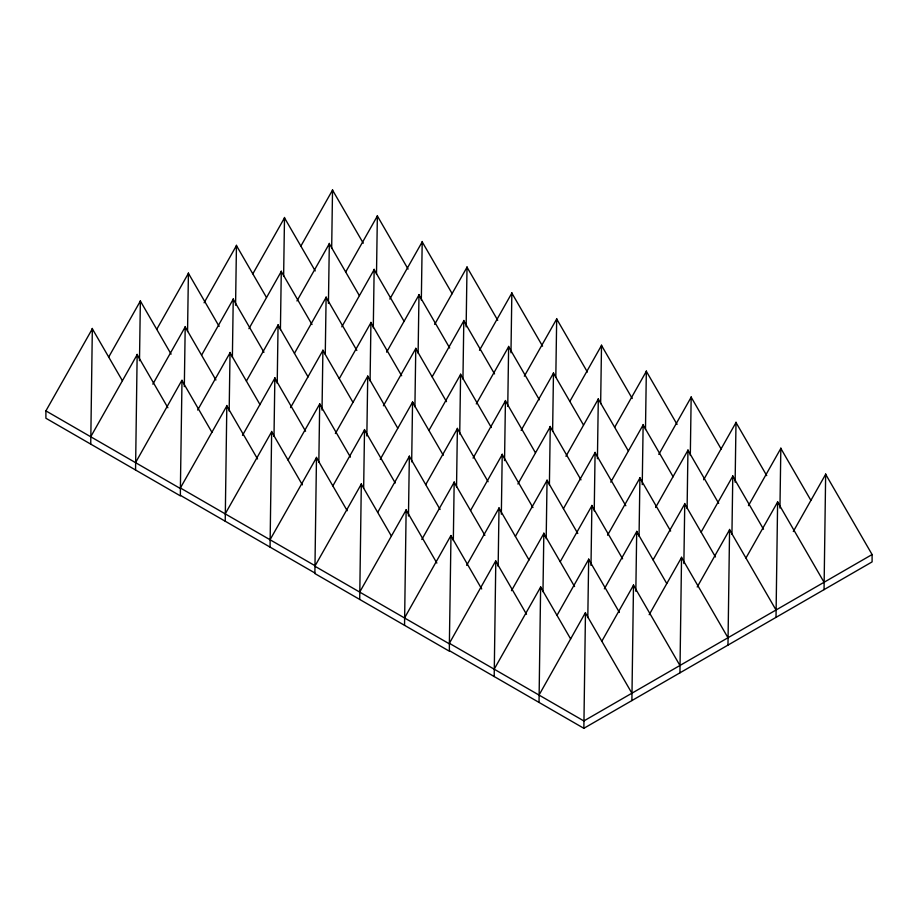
<?xml version="1.0" encoding="UTF-8"?>
<svg xmlns="http://www.w3.org/2000/svg" width="918" height="918" viewBox="0 0 918 918"><rect width="100%" height="100%" fill="white"/><g stroke="black" fill="none" stroke-linecap="round" stroke-linejoin="round"><path stroke-width="1.38" d="M90.733 444.117L92.339 328.369M135.554 470.005L137.161 354.256M139.49 360.717L140.374 300.634M184.323 386.604L185.207 326.521M187.547 331.559L188.419 272.898M225.22 521.217L226.826 405.469M229.167 411.069L230.039 352.397M232.38 357.446L233.241 298.786M235.57 305.246L236.454 245.163M270.053 547.105L271.659 431.357M274 436.406L274.861 377.734M277.213 383.334L278.074 324.662M280.415 329.711L281.287 271.051M283.628 276.089L284.5 217.428M495.8 560.795L449.372 643.311L449.372 651.206L314.874 573.555L316.481 457.233M318.833 462.282L319.694 403.622M322.023 410.082L322.906 349.999M325.27 354.176L326.119 296.927M328.437 303.399L329.321 243.316M331.673 248.353L332.534 189.693M359.707 599.443L361.313 483.694M363.654 488.169L364.526 429.498M366.844 435.97L367.739 375.887M370.08 380.924L370.941 322.264M373.293 327.852L374.154 269.192M376.495 274.241L377.367 215.581M404.54 625.319L406.146 509.57M408.464 516.042L409.359 455.959M411.677 461.846L412.561 401.763M414.913 406.812L415.774 348.151M418.115 353.189L418.987 294.529M421.328 300.117L422.2 241.457M453.32 540.507L454.18 481.835M456.533 486.884L457.394 428.224M459.723 434.111L460.606 374.028M462.947 379.077L463.819 320.416M466.137 326.877L467.021 266.794M494.194 676.543L495.8 561.196L526.519 614.291M498.153 566.383L499.013 507.723M501.343 514.183L502.226 454.1M504.544 460.572L505.439 400.489M507.757 406.376L508.641 346.293M510.97 352.764L511.854 292.681M539.027 702.419L540.633 586.671M542.974 591.72L543.846 533.06M546.187 538.648L547.059 479.988M549.4 485.037L550.261 426.365M552.613 431.414L553.474 372.754M555.815 377.218L556.687 318.557M587.807 617.607L588.679 558.936M590.997 565.408L591.88 505.325M594.233 510.913L595.094 452.253M597.423 458.713L598.306 398.63M600.647 403.679L601.519 345.019M631.894 700.572L633.5 584.823M635.83 591.284L636.713 531.201M639.054 536.25L639.926 477.589M642.244 484.601L643.139 424.518M645.48 429.555L646.341 370.895M679.94 672.837L681.546 557.088M683.864 563.549L684.759 503.466M687.1 508.515L687.961 449.854M690.313 455.443L691.174 396.783M727.974 645.102L729.58 529.353M731.933 534.402L732.793 475.731M735.123 482.202L736.006 422.119M776.02 617.366L777.626 501.618M779.944 508.079L780.839 447.995M824.054 589.631L825.661 473.883M257.545 458.966L226.826 405.882L180.387 487.986L180.387 495.881L45.9 418.241L45.9 410.885L92.339 328.782L122.335 380.637M108.714 357.022L140.374 301.047L171.092 354.13M90.733 436.761L137.161 354.658L167.879 407.753M156.76 329.287L188.419 273.312L219.138 326.395M152.847 384.149L185.207 326.923L215.925 380.018M204.094 302.802L236.454 245.576L266.461 297.432M135.554 462.649L181.993 380.132M201.581 355.174L233.241 299.188L263.959 352.282M252.84 273.816L284.5 217.841L315.218 270.925M197.668 410.036L230.039 352.81L260.035 404.666M248.927 328.678L281.287 271.453L312.005 324.547M300.874 246.081L332.534 190.095L363.253 243.19M246.414 381.05L278.074 325.075L308.081 376.931M296.962 300.943L329.321 243.718L359.328 295.573M242.501 435.373L274.861 378.147L305.579 431.231M294.46 353.315L326.119 297.34L356.838 350.424M345.707 271.969L377.367 215.982L408.085 269.077M225.22 513.862L271.659 431.758L302.378 484.853M290.547 407.638L322.906 350.412L352.914 402.268M341.794 326.831L374.154 269.605L404.161 321.461M288.034 460.01L319.694 404.023L350.412 457.118M339.281 378.652L370.941 322.677L401.659 375.76M389.829 299.084L422.2 241.87L452.195 293.726M270.053 539.75L316.481 457.646L347.199 510.729M335.368 433.514L367.739 376.288L397.735 428.144M386.627 352.156L418.987 294.942L449.705 348.025M332.867 485.886L364.526 429.911L395.245 482.994M383.414 405.779L415.774 348.553L446.492 401.648M434.662 324.421L467.021 267.195L497.74 320.29M380.201 459.402L412.561 402.176L443.279 455.259M432.16 376.805L463.819 320.818L494.538 373.913M377.7 512.347L409.359 456.361L440.078 509.456M428.947 430.416L460.606 374.441L491.325 427.524M479.494 350.309L511.854 293.083L542.572 346.178M359.707 592.087L406.146 509.983L436.865 563.067M425.734 484.612L457.394 428.626L488.112 481.721M476.281 403.931L508.641 346.706L539.359 399.789M421.821 539.474L454.18 482.248L484.899 535.332M473.068 458.116L505.439 400.891L535.435 452.746M524.327 376.196L556.687 318.971L587.405 372.054M404.54 617.975L450.979 535.458M470.567 510.488L502.226 454.513L532.945 507.597M521.114 430.381L553.474 373.156L583.481 425.011M466.654 565.35L499.013 508.124L529.02 559.98M517.901 484.004L550.261 426.778L580.979 479.862M569.86 401.407L601.519 345.42L632.238 398.515M515.4 536.376L547.059 480.389L577.778 533.484M565.947 456.269L598.306 399.043L628.314 450.899M511.475 590.687L543.846 533.461L574.565 586.556M563.434 508.641L595.094 452.654L625.812 505.749M614.681 427.283L646.341 371.308L677.059 424.391M494.194 669.188L540.633 587.084L570.64 638.939M560.221 561.713L591.88 505.726L622.599 558.821M610.768 482.145L643.139 424.919L673.135 476.775M557.019 615.324L588.679 559.349L619.398 612.432M607.555 535.217L639.926 477.991L670.645 531.086M658.814 454.41L691.174 397.184L721.181 449.04M539.027 695.075L585.466 612.558M604.354 588.84L636.713 531.614L666.72 583.469M655.601 507.482L687.961 450.256L718.679 503.351M601.841 641.212L633.5 585.225L679.94 665.481M653.1 559.854L684.759 503.879L715.478 556.962M703.647 479.747L736.006 422.521L766.725 475.616M649.175 614.716L681.546 557.49L727.974 637.746M701.134 532.119L732.793 476.144L763.512 529.227M697.221 586.981L729.58 529.755L776.02 610.011M748.468 505.634L780.839 448.409L810.835 500.264M745.967 558.006L777.626 502.02L824.054 582.276M793.301 531.511L825.661 474.285L872.1 554.541L872.1 561.896L583.859 728.307L449.372 650.655M872.1 554.541L583.859 720.951L449.372 643.311M180.387 487.986L314.874 565.637M45.9 410.885L180.387 488.537L181.993 380.545L212.001 432.401M180.387 495.341L314.874 572.981M631.894 693.216L585.466 612.96L583.859 728.307M481.698 588.954L450.979 535.86L449.372 643.851L314.874 566.211L361.313 484.096L391.32 535.951M636.713 531.614L636.794 534.471M550.261 426.778L550.352 429.635M543.846 533.461L543.926 536.33M412.561 402.176L412.652 405.033M274.861 378.147L274.952 381.004M92.339 328.782L92.42 331.639"/></g></svg>
